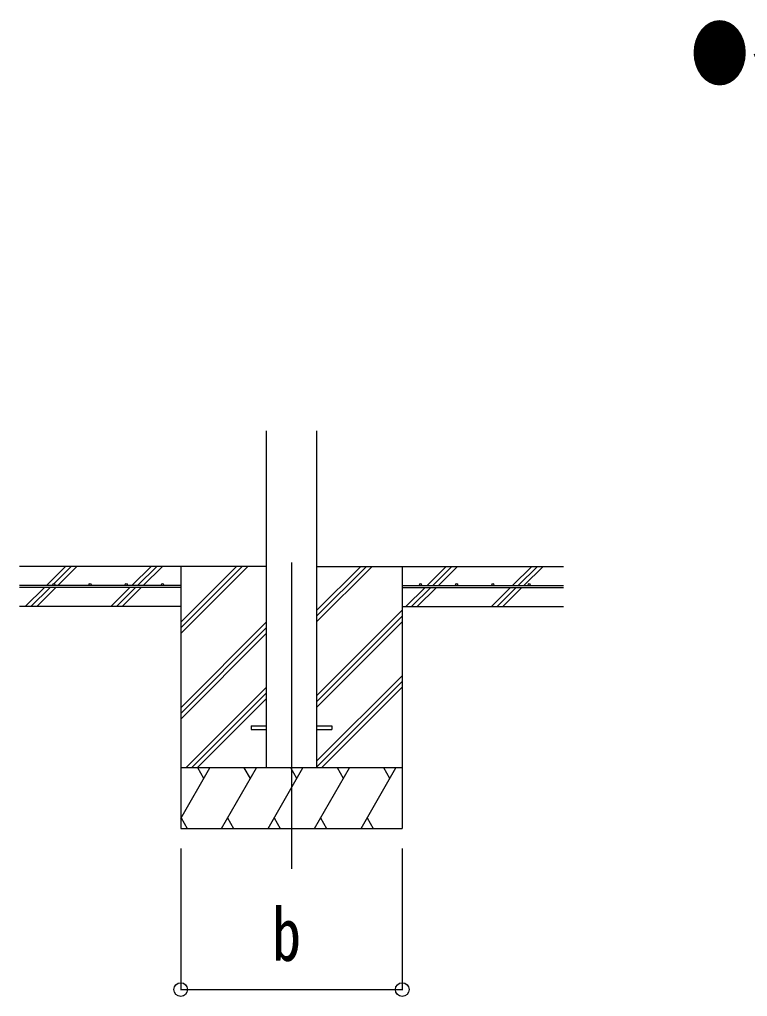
# Model space of a CAD drawing. Units: millimetres, scale not verified. Extents: x -16820 to 16820, y -11880 to 11880.
# Drawn here: x -5590 to -3783, y -8267 to -5844 of the extents above; entities that cross this region are included whole.
import ezdxf
from ezdxf.enums import TextEntityAlignment as Align

# ---------------------------------------------------------------- set-up
doc = ezdxf.new("R2010")
doc.units = ezdxf.units.MM
doc.header["$LTSCALE"] = 50
for name, color, linetype in [('0-2_USER1', 3, 'Continuous'), ('0-4_YKK_12', 2, 'Continuous'), ('0-5_YKK_13', 4, 'Continuous'), ('0-6_YKK_A1', 4, 'Continuous'), ('0-7_YKK_D', 6, 'Continuous')]:
    doc.layers.add(name, color=color, linetype=linetype)
doc.styles.add('ＭＳ ゴシック', font='')
doc.styles.get('ＭＳ ゴシック').set_extended_font_data('MS Gothic')

msp = doc.modelspace()

# ---------------------------------------------------------------- linework, layer by layer
at = {"layer": '0-4_YKK_12'}
msp.add_line((-4914.92, -7190.79), (-4914.92, -7950), dxfattribs=at)
at = {"layer": '0-5_YKK_13'}
for p, q in [((-5014.92, -7595.5), (-5014.92, -7604.5)), ((-5014.92, -7595.5), (-4977.42, -7595.5)), ((-5014.92, -7604.5), (-4977.42, -7604.5)), ((-4852.42, -7595.5), (-4814.92, -7595.5)), ((-4852.42, -7604.5), (-4814.92, -7604.5)), ((-4814.92, -7595.5), (-4814.92, -7604.5))]:
    msp.add_line(p, q, dxfattribs=at)
at = {"layer": '0-6_YKK_A1'}
for p, q in [((-4977.42, -6863.65), (-4977.42, -7700)), ((-4852.42, -6863.65), (-4852.42, -7700)), ((-4977.42, -7200), (-5589.92, -7200)), ((-5523.09, -7247.5), (-5475.59, -7200)), ((-5504.09, -7242.64), (-5461.45, -7200)), ((-5494.8, -7247.5), (-5447.3, -7200)), ((-5310.96, -7247.5), (-5263.46, -7200)), ((-5296.81, -7247.5), (-5249.31, -7200)), ((-5282.67, -7247.5), (-5235.17, -7200)), ((-5189.92, -7200), (-5189.92, -7850)), ((-5189.92, -7366.88), (-5023.04, -7200)), ((-5189.92, -7352.74), (-5037.18, -7200)), ((-5189.92, -7338.6), (-5051.32, -7200)), ((-4852.42, -7337.75), (-4714.67, -7200)), ((-4852.42, -7323.61), (-4728.81, -7200)), ((-4852.42, -7309.46), (-4742.96, -7200)), ((-4852.42, -7200), (-4239.92, -7200)), ((-4639.92, -7200), (-4639.92, -7850)), ((-4578.32, -7247.5), (-4530.82, -7200)), ((-4564.18, -7247.5), (-4516.68, -7200)), ((-4550.04, -7247.5), (-4502.54, -7200)), ((-4366.19, -7247.5), (-4318.69, -7200)), ((-4352.05, -7247.5), (-4304.55, -7200)), ((-4337.91, -7247.5), (-4290.41, -7200)), ((-5508.95, -7247.5), (-5507.28, -7245.83)), ((-5189.92, -7247.5), (-5589.92, -7247.5)), ((-5189.92, -7252.5), (-5589.92, -7252.5)), ((-5575.59, -7300), (-5528.09, -7252.5)), ((-5561.45, -7300), (-5513.95, -7252.5)), ((-5547.3, -7300), (-5499.8, -7252.5)), ((-5362.05, -7298.6), (-5315.96, -7252.5)), ((-5349.31, -7300), (-5301.81, -7252.5)), ((-5335.17, -7300), (-5287.67, -7252.5)), ((-5189.92, -7247.5), (-5189.92, -7252.5)), ((-4639.92, -7247.5), (-4239.92, -7247.5)), ((-4639.92, -7247.5), (-4639.92, -7252.5)), ((-4639.92, -7252.5), (-4239.92, -7252.5)), ((-4630.82, -7300), (-4583.32, -7252.5)), ((-4616.68, -7300), (-4569.18, -7252.5)), ((-4602.54, -7300), (-4555.04, -7252.5)), ((-4418.69, -7300), (-4371.19, -7252.5)), ((-4404.55, -7300), (-4357.05, -7252.5)), ((-4390.41, -7300), (-4342.91, -7252.5)), ((-5189.92, -7300), (-5589.92, -7300)), ((-4852.42, -7521.59), (-4639.92, -7309.1)), ((-4639.92, -7300), (-4239.92, -7300)), ((-5189.92, -7550.73), (-4977.42, -7338.23)), ((-4852.42, -7535.74), (-4639.92, -7323.24)), ((-4852.42, -7549.88), (-4639.92, -7337.38)), ((-5189.92, -7564.87), (-4977.42, -7352.37)), ((-5189.92, -7579.01), (-4977.42, -7366.51)), ((-4852.42, -7683.72), (-4639.92, -7471.23)), ((-4852.42, -7697.87), (-4639.92, -7485.37)), ((-5177.06, -7700), (-4977.42, -7500.36)), ((-4840.41, -7700), (-4639.92, -7499.51)), ((-5162.92, -7700), (-4977.42, -7514.5)), ((-5148.78, -7700), (-4977.42, -7528.64)), ((-4639.92, -7700), (-5189.92, -7700)), ((-5189.92, -7825.45), (-5117.49, -7700)), ((-5132.49, -7725.98), (-5147.49, -7700)), ((-5088.62, -7850), (-5002.02, -7700)), ((-5017.02, -7725.98), (-5032.02, -7700)), ((-4973.15, -7850), (-4886.55, -7700)), ((-4901.55, -7725.98), (-4916.55, -7700)), ((-4857.68, -7850), (-4771.08, -7700)), ((-4786.08, -7725.98), (-4801.08, -7700)), ((-4742.21, -7850), (-4655.61, -7700)), ((-4670.61, -7725.98), (-4685.61, -7700)), ((-5189.1, -7824.02), (-5174.1, -7850)), ((-5073.63, -7824.02), (-5058.63, -7850)), ((-4958.16, -7824.02), (-4943.16, -7850)), ((-4842.68, -7824.02), (-4827.69, -7850)), ((-4727.22, -7824.02), (-4712.22, -7850)), ((-5189.92, -7850), (-4639.92, -7850))]:
    msp.add_line(p, q, dxfattribs=at)
for centre in [(-5504.92, -7245), (-5414.92, -7245), (-5324.92, -7245), (-5234.92, -7245), (-4594.92, -7245), (-4504.92, -7245), (-4414.92, -7245), (-4324.92, -7245)]:
    msp.add_circle(centre, 2.5, dxfattribs=at)
at = {"layer": '0-7_YKK_D'}
for p, q in [((-5189.92, -7900), (-5189.92, -8251)), ((-4639.92, -7900), (-4639.92, -8251)), ((-5189.92, -8250), (-4639.92, -8250))]:
    msp.add_line(p, q, dxfattribs=at)
for centre in [(-5189.92, -8250), (-4639.92, -8250)]:
    msp.add_circle(centre, 17, dxfattribs=at)

# ---------------------------------------------------------------- texts
at = {"layer": '0-2_USER1', "style": 'ＭＳ ゴシック', "width": 0.8}
msp.add_text('●イージープレートの場合', height=132, dxfattribs=at).set_placement((-3924.12, -6034.06), align=Align.BOTTOM_LEFT)
at = {"layer": '0-7_YKK_D', "style": 'ＭＳ ゴシック', "width": 0.8}
msp.add_text('b', height=132, dxfattribs=at).set_placement((-4962.92, -8218), align=Align.BOTTOM_LEFT)

doc.saveas('drawing.dxf')
